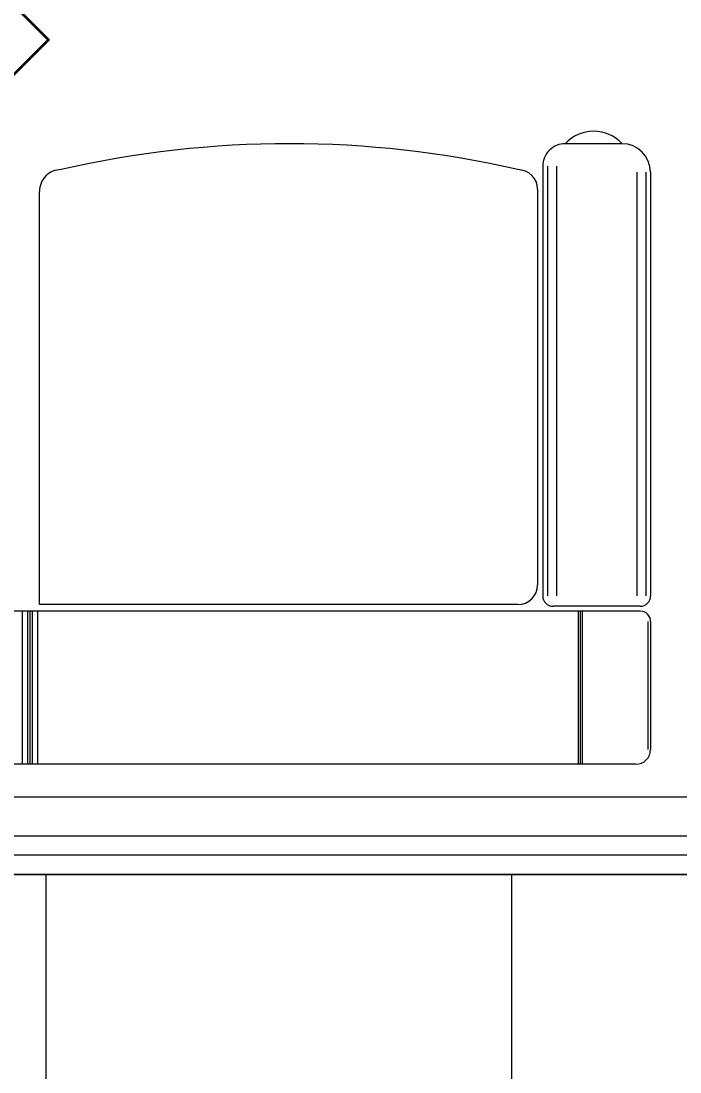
# Model space of a CAD drawing. Header units: inches. Extents: x -246178 to 57169, y -29325 to 19878.
# Drawn here: x 22985 to 23834, y -1202 to 153 of the extents above; entities that cross this region are included whole.
import ezdxf
from ezdxf.enums import TextEntityAlignment as Align

# ---------------------------------------------------------------- set-up
doc = ezdxf.new("R2010")
doc.units = ezdxf.units.IN
doc.header["$LTSCALE"] = 25
doc.header["$MEASUREMENT"] = 0
doc.linetypes.add('DASHDOT', pattern=[25.4, 12.7, -6.35, 0, -6.35])
doc.layers.get('0').update_dxf_attribs({"color": 8})
for name, color, linetype, lineweight in [('00-Ground Floor$0$Aluminum', 251, 'Continuous', 5), ('00-Ground Floor$0$Frame', 252, 'Continuous', 9), ('00-Ground Floor$0$LOADING', 253, 'Continuous', 5), ('00-Ground Floor$0$Walls', 251, 'Continuous', 5), ('E-LITE-CLNG-CNDT', 6, 'DASHDOT', 35), ('F-ALRM-CLNG @ 100', 33, 'Continuous', 35)]:
    doc.layers.add(name, color=color, linetype=linetype, lineweight=lineweight)
doc.styles.add('DC_Simplex', font='SIMPLEX.shx', dxfattribs={"width": 0.7})

# ---------------------------------------------------------------- blocks, each defined once
blk = doc.blocks.new('00-Ground Floor$0$GF21008-P')
at = {"layer": '00-Ground Floor$0$LOADING'}
for p, q in [((-0.7709, 0), (0.7906, 0)), ((-0.7019, -0.1974), (-0.7019, 0)), ((-0.6994, -0.1974), (-0.6994, 0)), ((-0.6968, -0.1974), (-0.6968, 0)), ((0, -0.1974), (0, 0)), ((0.0069, -0.1974), (0.0069, 0)), ((0.0099, -0.1974), (0.0099, 0)), ((0.0128, -0.1974), (0.0128, 0)), ((0.0197, -0.1974), (0.0197, 0)), ((-0.79, -0.1841), (-0.79, -0.0191)), ((-0.7866, -0.1841), (-0.7866, -0.0191)), ((-0.7767, -0.1974), (0.7964, -0.1974)), ((-0.7767, -0.2037), (-0.6644, -0.2037)), ((-0.6191, -0.2059), (-0.0026, -0.2059)), ((-0.0026, -0.2059), (-0.0026, -0.7385)), ((-0.79, -0.7634), (-0.79, -0.217)), ((-0.784, -0.7634), (-0.784, -0.217)), ((-0.7722, -0.7634), (-0.7722, -0.217)), ((-0.6689, -0.7712), (-0.6689, -0.217)), ((-0.6571, -0.7712), (-0.6571, -0.217)), ((-0.6512, -0.7712), (-0.6512, -0.217)), ((-0.6444, -0.7413), (-0.6444, -0.2312)), ((-0.7533, -0.8), (-0.68, -0.8))]:
    blk.add_line(p, q, dxfattribs=at)
for centre, radius, start, end in [((-0.7709, -0.0191), 0.0191, 90, 180), ((-0.7767, -0.1841), 0.0133, 180, 270), ((-0.7767, -0.217), 0.0133, 90, 180), ((-0.6644, -0.217), 0.0133, 0, 90), ((-0.6191, -0.2312), 0.0253, 90, 180), ((-0.6191, -0.7413), 0.0253, 180, 270), ((-0.0307, -0.7385), 0.0281, 270, 0), ((-0.7533, -0.7634), 0.0366, 180, 270), ((-0.68, -0.7712), 0.0288, 270, 0), ((-0.3249, 0.51), 1.31, 257.0217, 282.9783), ((-0.7167, -0.7662), 0.0499, 222.6462, 317.3538)]:
    blk.add_arc(centre, radius, start, end, dxfattribs=at)
blk = doc.blocks.new('00-Ground Floor$0$A$C37be4daf')
at = {"layer": '00-Ground Floor$0$Aluminum'}
for p, q in [((1416, 598.2), (216, 598.2)), ((241, 498.2), (241, 598.2)), ((291, 548.2), (291, 598.2)), ((1341, 548.2), (1341, 598.2)), ((1391, 498.2), (1391, 598.2)), ((291, 573.2), (1341, 573.2)), ((1391, 548.2), (241, 548.2)), ((1416, 498.2), (216, 498.2))]:
    blk.add_line(p, q, dxfattribs=at)
at = {"layer": '00-Ground Floor$0$Walls'}
for p, q in [((216, 498.2), (216, 598.2)), ((1416, 498.2), (1416, 598.2))]:
    blk.add_line(p, q, dxfattribs=at)
blk = doc.blocks.new('00-Ground Floor$0$A$C540D530E')
at = {"color": 254, "linetype": 'Continuous'}
for p, q in [((48817.9, -947.4, 0), (12263.3, -947.4, 0)), ((23017.9, -2747.4), (23017.9, -947.4)), ((23617.9, -2747.4), (23617.9, -947.4))]:
    blk.add_line(p, q, dxfattribs=at)
blk = doc.blocks.new('00-Ground Floor$0$A$Ce9e1c4c3')
at = {"layer": '00-Ground Floor$0$Frame'}
blk.add_blockref('00-Ground Floor$0$A$C540D530E', (-100000, 0), dxfattribs=at)
blk = doc.blocks.new('00-Ground Floor')
at = {"layer": '00-Ground Floor$0$Walls'}
for p, q in [((21497.9, -847.4, 0), (25427.9, -847.4, 0)), ((17732.9, -947.4, 0), (43417.9, -947.4, 0))]:
    blk.add_line(p, q, dxfattribs=at)
at = {"color": 254}
blk.add_blockref('00-Ground Floor$0$A$Ce9e1c4c3', (100000, 0), dxfattribs=at)
at = {"rotation": 180}
blk.add_blockref('00-Ground Floor$0$A$C37be4daf', (24278.9, -349.2, 0), dxfattribs=at)
at = {"layer": '00-Ground Floor$0$LOADING', "xscale": 1000, "yscale": 1000, "zscale": 1000, "rotation": 179.9999999999998}
blk.add_blockref('00-Ground Floor$0$GF21008-P', (23006.5, -805.3), dxfattribs=at)
blk = doc.blocks.new('A$C5CF53093')
blk.add_lwpolyline([(0, -212.1), (-212.1, 0), (0, 212.1), (212.1, 0)], close=True)
blk = doc.blocks.new('*U12')
at = {"xscale": 0.01, "yscale": 0.01, "zscale": 0.01}
blk.add_blockref('A$C5CF53093', (0.007, -0.007), dxfattribs=at)
at = {"color": 6, "style": 'DC_Simplex', "width": 0.7, "flags": 8}
blk.add_attdef('TYPE', text='', height=2, rotation=360, dxfattribs=at).set_placement((0, 0), align=Align.MIDDLE_CENTER)

msp = doc.modelspace()

# ---------------------------------------------------------------- block references
at = {"layer": 'E-LITE-CLNG-CNDT'}
msp.add_blockref('00-Ground Floor', (0, 0), dxfattribs=at)
at = {"layer": 'F-ALRM-CLNG @ 100', "xscale": 100, "yscale": 100, "zscale": 100}
msp.add_blockref('*U12', (22807.9, 129.1, 0), dxfattribs=at).add_auto_attribs({'TYPE': 'S'})

doc.saveas('drawing.dxf')
